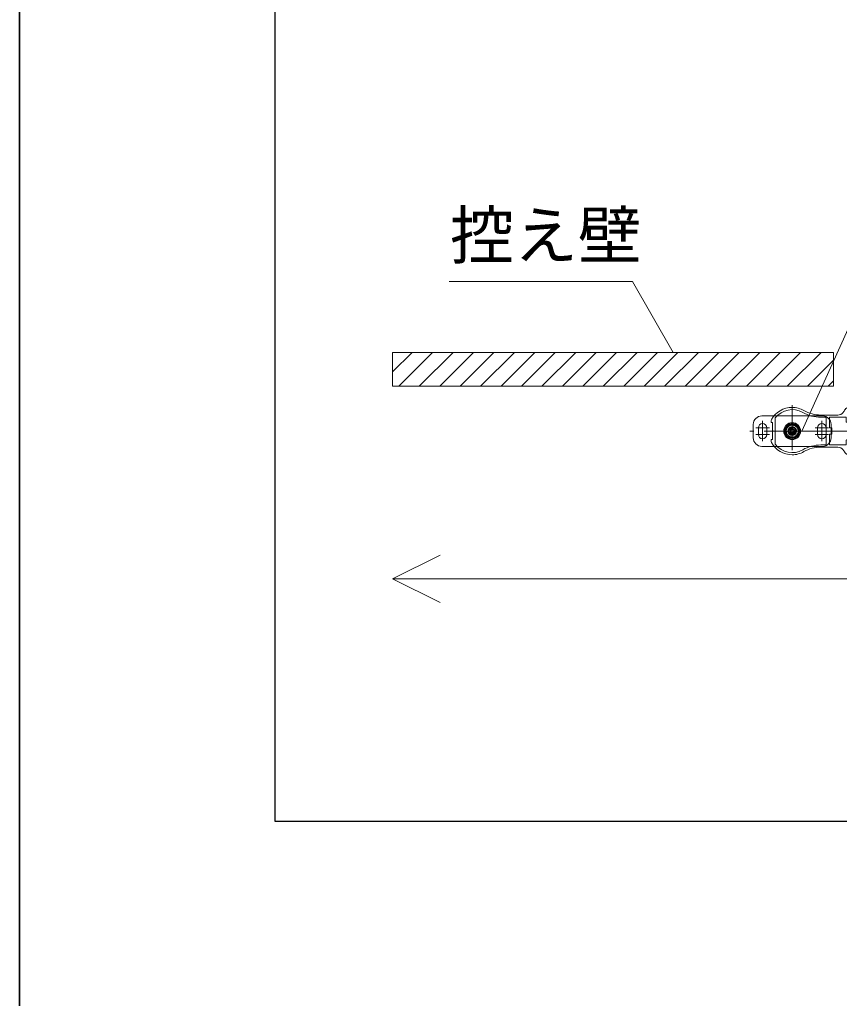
# Model space of a CAD drawing. Units: millimetres on the paper. Extents: x -303 to 303, y -152 to 152.
# Drawn here: x -289.38 to -257.29, y -113.93 to -75.6 of the extents above; entities that cross this region are included whole.
import ezdxf
from ezdxf.enums import TextEntityAlignment as Align

# ---------------------------------------------------------------- set-up
doc = ezdxf.new("R2010")
doc.units = ezdxf.units.MM
doc.linetypes.add('USER2', pattern=[2.91, 1.76, -0.4, 0.35, -0.4])
doc.linetypes.add('USER3', pattern=[10.5, 8, -0.5, 0.5, -0.5, 0.5, -0.5])
doc.layers.add('0-0_1図面枠', color=7, linetype='Continuous', lineweight=20)
doc.layers.add('0-1_3一般', color=7, linetype='Continuous', lineweight=15)
doc.styles.add('ＭＳ Ｐゴシック', font='')
doc.styles.get('ＭＳ Ｐゴシック').set_extended_font_data('MS PGothic')

# ---------------------------------------------------------------- blocks, each defined once
blk = doc.blocks.new('グループ-2')
at = {"layer": '0-0_1図面枠', "lineweight": 35}
blk.add_lwpolyline([(-200, 138.5), (200, 138.5), (200, -138.5), (-200, -138.5)], close=True, dxfattribs=at)
blk = doc.blocks.new('図面枠')
at = {"layer": '0-0_1図面枠'}
blk.add_blockref('グループ-2', (0, 0), dxfattribs=at)
blk = doc.blocks.new('グループ-4')
at = {"layer": '0-1_3一般', "lineweight": 30}
blk.add_lwpolyline([(-190, 103), (190, 103), (190, -107), (-190, -107)], close=True, dxfattribs=at)
blk = doc.blocks.new('グループ-24')
at = {"layer": '0-1_3一般'}
for p, q in [((-170.956, -91.119), (-168.573, -91.119)), ((-171.287, -91.98), (-171.287, -91.45)), ((-171.088, -91.583), (-171.088, -91.848)), ((-170.757, -91.583), (-170.757, -91.848)), ((-168.771, -91.583), (-168.771, -91.848)), ((-168.44, -91.583), (-168.44, -91.848)), ((-168.242, -91.45), (-168.242, -91.98)), ((-168.573, -92.311), (-170.956, -92.311))]:
    blk.add_line(p, q, dxfattribs=at)
at = {"layer": '0-1_3一般', "linetype": 'USER2'}
for p, q in [((-169.764, -90.987), (-169.764, -91.914)), ((-171.188, -91.583), (-170.658, -91.583)), ((-170.923, -91.318), (-170.923, -92.112)), ((-169.764, -91.334), (-169.764, -92.096)), ((-169.764, -91.517), (-169.764, -91.914)), ((-168.341, -91.583), (-168.871, -91.583)), ((-168.606, -92.112), (-168.606, -91.318)), ((-169.102, -91.715), (-171.419, -91.715)), ((-170.658, -91.848), (-171.188, -91.848)), ((-170.145, -91.715), (-169.384, -91.715)), ((-169.963, -91.715), (-169.566, -91.715)), ((-169.764, -91.914), (-169.764, -92.443)), ((-168.109, -91.715), (-169.102, -91.715)), ((-168.341, -91.848), (-168.871, -91.848))]:
    blk.add_line(p, q, dxfattribs=at)
at = {"layer": '0-1_3一般', "linetype": 'USER3'}
for p, q in [((-169.764, -92.063), (-169.764, -91.368)), ((-169.417, -91.715), (-170.112, -91.715))]:
    blk.add_line(p, q, dxfattribs=at)
at = {"layer": '0-1_3一般'}
for radius in [0.331, 0.281, 0.139]:
    blk.add_circle((-169.764, -91.715), radius, dxfattribs=at)
at = {"layer": '0-1_3一般', "linetype": 'USER3'}
for radius in [0.314, 0.265, 0.232, 0.166, 0.166, 0.0993, 0.0662]:
    blk.add_circle((-169.764, -91.715), radius, dxfattribs=at)
at = {"layer": '0-1_3一般'}
for centre, radius, start, end in [((-170.956, -91.45), 0.331, 90, 180), ((-168.573, -91.45), 0.331, 0, 90), ((-170.923, -91.583), 0.166, 0, 180), ((-168.606, -91.583), 0.166, 0, 180), ((-170.923, -91.848), 0.166, 180, 0), ((-168.606, -91.848), 0.166, 180, 0), ((-170.956, -91.98), 0.331, 180, 270), ((-168.573, -91.98), 0.331, 270, 0)]:
    blk.add_arc(centre, radius, start, end, dxfattribs=at)
blk = doc.blocks.new('グループ-25')
at = {"layer": '0-1_3一般', "linetype": 'USER2'}
for p, q in [((-169.764, -90.696), (-169.764, -92.735)), ((-152.811, -92.735), (-152.811, -90.696)), ((-168.745, -91.715), (-170.784, -91.715)), ((-168.745, -91.715), (-167.421, -91.715)), ((-155.154, -91.715), (-153.83, -91.715)), ((-151.791, -91.715), (-153.83, -91.715))]:
    blk.add_line(p, q, dxfattribs=at)
at = {"layer": '0-1_3一般'}
for p, q in [((-167.547, -90.788), (-167.553, -90.788)), ((-155.022, -90.788), (-155.029, -90.788)), ((-167.982, -91.086), (-168.645, -91.086)), ((-168.645, -91.172), (-168.46, -91.172)), ((-168.44, -91.192), (-168.44, -91.695)), ((-168.308, -91.589), (-168.308, -91.192)), ((-167.666, -91.172), (-168.288, -91.172)), ((-167.646, -91.358), (-167.646, -91.192)), ((-167.447, -90.937), (-167.447, -90.888)), ((-155.128, -90.888), (-155.128, -90.937)), ((-154.929, -91.192), (-154.929, -91.358)), ((-154.287, -91.172), (-154.909, -91.172)), ((-153.93, -91.086), (-154.594, -91.086)), ((-154.267, -91.192), (-154.267, -91.589)), ((-154.135, -91.695), (-154.135, -91.192)), ((-154.115, -91.172), (-153.93, -91.172)), ((-170.592, -91.384), (-170.592, -91.331)), ((-170.592, -91.384), (-170.532, -91.384)), ((-170.532, -91.384), (-170.532, -91.695)), ((-170.433, -91.212), (-170.433, -92.218)), ((-168.308, -91.589), (-168.209, -91.589)), ((-168.209, -91.589), (-168.209, -91.841)), ((-167.633, -91.371), (-167.58, -91.371)), ((-154.995, -91.371), (-154.942, -91.371)), ((-154.367, -91.589), (-154.267, -91.589)), ((-154.367, -91.841), (-154.367, -91.589)), ((-152.142, -92.218), (-152.142, -91.212)), ((-152.043, -91.384), (-151.983, -91.384)), ((-152.043, -91.695), (-152.043, -91.384)), ((-151.983, -91.331), (-151.983, -91.384)), ((-170.532, -91.695), (-170.512, -91.715)), ((-170.512, -91.715), (-170.532, -91.735)), ((-168.44, -91.695), (-168.421, -91.715)), ((-168.421, -91.715), (-168.44, -91.735)), ((-168.44, -92.238), (-168.44, -91.735)), ((-168.209, -91.841), (-168.308, -91.841)), ((-168.308, -92.238), (-168.308, -91.841)), ((-154.267, -91.841), (-154.367, -91.841)), ((-154.267, -91.841), (-154.267, -92.238)), ((-154.155, -91.715), (-154.135, -91.695)), ((-154.135, -91.735), (-154.155, -91.715)), ((-154.135, -91.735), (-154.135, -92.238)), ((-152.063, -91.715), (-152.043, -91.695)), ((-152.043, -91.735), (-152.063, -91.715)), ((-170.592, -92.046), (-170.592, -92.1)), ((-168.645, -92.258), (-168.46, -92.258)), ((-167.982, -92.344), (-168.645, -92.344)), ((-167.666, -92.258), (-168.288, -92.258)), ((-167.646, -92.073), (-167.646, -92.238)), ((-167.633, -92.059), (-167.58, -92.059)), ((-167.567, -92.212), (-167.567, -92.073)), ((-167.547, -92.212), (-167.567, -92.212)), ((-167.547, -92.493), (-167.547, -92.212)), ((-155.029, -92.212), (-155.029, -92.493)), ((-155.009, -92.212), (-155.029, -92.212)), ((-155.009, -92.073), (-155.009, -92.212)), ((-154.995, -92.059), (-154.942, -92.059)), ((-154.929, -92.238), (-154.929, -92.073)), ((-154.287, -92.258), (-154.909, -92.258)), ((-153.93, -92.344), (-154.594, -92.344)), ((-154.115, -92.258), (-153.93, -92.258)), ((-151.983, -92.1), (-151.983, -92.046)), ((-167.547, -92.642), (-167.553, -92.642)), ((-167.447, -92.493), (-167.547, -92.493)), ((-167.447, -92.493), (-167.447, -92.543)), ((-155.128, -92.543), (-155.128, -92.493)), ((-155.029, -92.493), (-155.128, -92.493)), ((-155.022, -92.642), (-155.029, -92.642))]:
    blk.add_line(p, q, dxfattribs=at)
for points in [[(-167.447, -90.937), (-167.547, -90.937), (-167.547, -91.219), (-167.567, -91.219), (-167.567, -91.358)], [(-155.009, -91.358), (-155.009, -91.219), (-155.029, -91.219), (-155.029, -90.937), (-155.128, -90.937)], [(-170.592, -92.046), (-170.532, -92.046), (-170.532, -91.735)], [(-152.043, -91.735), (-152.043, -92.046), (-151.983, -92.046)]]:
    blk.add_lwpolyline(points, dxfattribs=at)
blk.add_lwpolyline([(-155.029, -90.937), (-155.029, -92.493), (-167.547, -92.493), (-167.547, -90.937)], close=True, dxfattribs=at)
for centre, radius, start, end in [((-169.764, -91.715), 0.927, 90, 151.045), ((-169.764, -91.715), 0.927, 60.1863, 90), ((-167.553, -90.954), 0.166, 90, 149.821), ((-167.547, -90.888), 0.0993, 0, 90), ((-155.029, -90.888), 0.0993, 90, 180), ((-155.022, -90.954), 0.166, 30.179, 90), ((-152.811, -91.715), 0.927, 90, 119.8136), ((-152.811, -91.715), 0.927, 28.955, 90), ((-170.413, -91.212), 0.0199, 142.2157, 180), ((-169.764, -91.715), 0.841, 60.1863, 142.2157), ((-168.645, -89.762), 1.41, 240.1864, 270), ((-168.645, -89.762), 1.324, 240.1864, 270), ((-168.46, -91.192), 0.0199, 0, 90), ((-168.288, -91.192), 0.0199, 90, 180), ((-167.982, -90.821), 0.265, 270, 322.5309), ((-168.612, -90.338), 1.059, 322.5309, 329.821), ((-167.666, -91.192), 0.0199, 0, 90), ((-154.909, -91.192), 0.0199, 90, 180), ((-153.963, -90.338), 1.059, 210.179, 217.4691), ((-154.594, -90.821), 0.265, 217.4691, 270), ((-154.287, -91.192), 0.0199, 0, 90), ((-154.115, -91.192), 0.0199, 90, 180), ((-153.93, -89.762), 1.324, 270, 299.8136), ((-153.93, -89.762), 1.41, 270, 299.8136), ((-152.811, -91.715), 0.841, 37.7843, 119.8136), ((-152.162, -91.212), 0.0199, 0, 37.7843), ((-170.459, -91.331), 0.132, 151.045, 180), ((-167.633, -91.358), 0.0132, 180, 270), ((-167.58, -91.358), 0.0132, 270, 0), ((-154.995, -91.358), 0.0132, 180, 270), ((-154.942, -91.358), 0.0132, 270, 0), ((-152.116, -91.331), 0.132, 0, 28.955), ((-170.459, -92.1), 0.132, 180, 208.955), ((-169.764, -91.715), 0.927, 208.955, 270), ((-170.413, -92.218), 0.0199, 180, 217.7843), ((-169.764, -91.715), 0.841, 217.7843, 299.8136), ((-168.645, -93.668), 1.41, 90, 119.8136), ((-168.645, -93.668), 1.324, 90, 119.8136), ((-168.46, -92.238), 0.0199, 270, 0), ((-168.288, -92.238), 0.0199, 180, 270), ((-167.982, -92.609), 0.265, 37.4691, 90), ((-167.666, -92.238), 0.0199, 270, 0), ((-167.633, -92.073), 0.0132, 90, 180), ((-167.58, -92.073), 0.0132, 0, 90), ((-154.995, -92.073), 0.0132, 90, 180), ((-154.942, -92.073), 0.0132, 0, 90), ((-154.909, -92.238), 0.0199, 180, 270), ((-154.594, -92.609), 0.265, 90, 142.5309), ((-154.287, -92.238), 0.0199, 270, 0), ((-154.115, -92.238), 0.0199, 180, 270), ((-153.93, -93.668), 1.41, 60.1863, 90), ((-153.93, -93.668), 1.324, 60.1863, 90), ((-152.811, -91.715), 0.841, 240.1864, 322.2157), ((-152.811, -91.715), 0.927, 270, 331.045), ((-152.162, -92.218), 0.0199, 322.2157, 0), ((-152.116, -92.1), 0.132, 331.045, 0), ((-169.764, -91.715), 0.927, 270, 299.8136), ((-168.612, -93.092), 1.059, 30.179, 37.4691), ((-167.553, -92.476), 0.166, 210.179, 270), ((-167.547, -92.543), 0.0993, 270, 0), ((-155.029, -92.543), 0.0993, 180, 270), ((-155.022, -92.476), 0.166, 270, 329.821), ((-153.963, -93.092), 1.059, 142.5309, 149.821), ((-152.811, -91.715), 0.927, 240.1864, 270)]:
    blk.add_arc(centre, radius, start, end, dxfattribs=at)
blk = doc.blocks.new('グループ-26')
at = {"layer": '0-1_3一般'}
for p, q in [((-183.185, -85.857), (-176.017, -85.857)), ((-174.424, -88.635), (-176.017, -85.857)), ((-185.4, -97.5), (-183.546, -98.427))]:
    blk.add_line(p, q, dxfattribs=at)
at = {"layer": '0-1_3一般', "lineweight": 5}
for p, q in [((-185.4, -89.4), (-184.635, -88.635)), ((-185.159, -89.959), (-183.835, -88.635)), ((-184.359, -89.959), (-183.035, -88.635)), ((-183.559, -89.959), (-182.235, -88.635)), ((-182.759, -89.959), (-181.435, -88.635)), ((-181.959, -89.959), (-180.635, -88.635)), ((-181.159, -89.959), (-179.835, -88.635)), ((-180.359, -89.959), (-179.035, -88.635)), ((-179.559, -89.959), (-178.235, -88.635)), ((-178.759, -89.959), (-177.435, -88.635)), ((-177.959, -89.959), (-176.635, -88.635)), ((-177.159, -89.959), (-175.835, -88.635)), ((-176.359, -89.959), (-175.035, -88.635)), ((-175.559, -89.959), (-174.235, -88.635)), ((-174.759, -89.959), (-173.435, -88.635)), ((-173.959, -89.959), (-172.635, -88.635)), ((-173.159, -89.959), (-171.835, -88.635)), ((-172.359, -89.959), (-171.035, -88.635)), ((-171.559, -89.959), (-170.235, -88.635)), ((-170.759, -89.959), (-169.435, -88.635)), ((-169.959, -89.959), (-168.635, -88.635)), ((-169.159, -89.959), (-168.143, -88.943)), ((-168.359, -89.959), (-168.143, -89.743))]:
    blk.add_line(p, q, dxfattribs=at)
at = {"layer": '0-1_3一般'}
for points in [[(-169.384, -91.715), (-165.452, -83.008), (-149.167, -83.008)], [(-183.546, -96.573), (-185.4, -97.5), (-153.324, -97.5)]]:
    blk.add_lwpolyline(points, dxfattribs=at)
blk.add_lwpolyline([(-168.143, -88.635), (-168.143, -89.959), (-185.4, -89.959), (-185.4, -88.635)], close=True, dxfattribs=at)
for name in ['グループ-25', 'グループ-24']:
    blk.add_blockref(name, (0, 0), dxfattribs=at)
at = {"layer": '0-1_3一般', "style": 'ＭＳ Ｐゴシック'}
blk.add_text('控え壁', height=1.833, dxfattribs=at).set_placement((-183.154, -85.509), align=Align.BOTTOM_LEFT)

msp = doc.modelspace()

# ---------------------------------------------------------------- block references
at = {"layer": '0-0_1図面枠'}
msp.add_blockref('図面枠', (-89.375, 0), dxfattribs=at)
at = {"layer": '0-1_3一般'}
for name in ['グループ-4', 'グループ-26']:
    msp.add_blockref(name, (-89.375, 0), dxfattribs=at)

doc.saveas('drawing.dxf')
